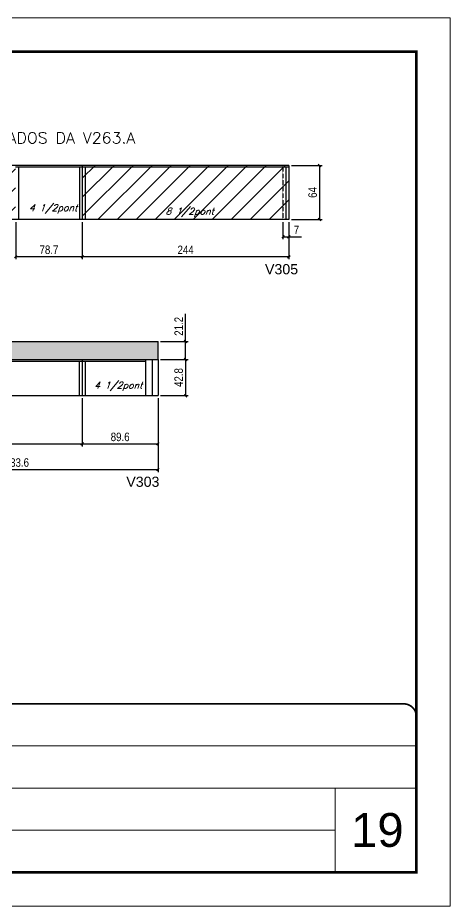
# Model space of a CAD drawing. Extents: x 137137 to 143418, y 10464 to 34486.
# Drawn here: x 141295 to 141806, y 28841 to 29891 of the extents above; entities that cross this region are included whole.
import ezdxf

# ---------------------------------------------------------------- set-up
doc = ezdxf.new("R2010")
doc.units = 0
for name, pattern in [('CONTINUO', [0]), ('DASHED', [0.75, 0.5, -0.25]), ('HIDDEN', [0.375, 0.25, -0.125])]:
    doc.linetypes.add(name, pattern=pattern)
for name, color, linetype in [('5', 5, 'Continuous'), ('COTA', 241, 'Continuous'), ('Painéis', 200, 'Continuous'), ('Reaproveitamento', 251, 'Continuous'), ('SARR_2.2x7', 40, 'Continuous'), ('SARR_3.5x7', 81, 'Continuous'), ('texto', 7, 'Continuous')]:
    doc.layers.add(name, color=color, linetype=linetype)
for name, color, linetype, lineweight in [('CARIMBO', 255, 'Continuous', 9), ('Folhas', 255, 'Continuous', 9), ('SARRAFO DE PRESSAO', 251, 'DASHED', 9), ('Texto Seção', 7, 'Continuous', 15)]:
    doc.layers.add(name, color=color, linetype=linetype, lineweight=lineweight)
doc.styles.add('ARIAL', font='arial.ttf')
doc.styles.add('COTA TECNICA', font='techl___.ttf', dxfattribs={"height": 10})
doc.styles.add('REGUA-120', font='ROMANS.shx', dxfattribs={"height": 15})
doc.styles.add('Romans', font='romans.shx')
doc.styles.get("Standard").update_dxf_attribs({"font": 'arial.ttf'})
doc.dimstyles.new('PAINEL', dxfattribs={"dimtxt": 10, "dimasz": 3, "dimexe": 3, "dimexo": 3, "dimgap": 3, "dimtad": 1, "dimdec": 1, "dimzin": 12, "dimdsep": 46, "dimtxsty": 'COTA TECNICA', "dimblk1": 'OBLIQUE', "dimblk2": 'OBLIQUE', "dimsah": 1, "dimcen": 0.9, "dimclrd": 4, "dimclre": 4, "dimclrt": 240, "dimadec": 1, "dimazin": 3, "dimtfac": 1, "dimtdec": 1, "dimtmove": 0, "dimatfit": 3, "dimfxl": 1, "dimtolj": 1, "dimtzin": 12, "dimarcsym": 0})

# ---------------------------------------------------------------- blocks, each defined once
blk = doc.blocks.new('9999999999')
at = {"color": 30, "linetype": 'CONTINUO'}
for p, q in [((98564.6, 34379.6), (99584, 34379.6)), ((98564.6, 34329.8), (99488, 34329.8)), ((99584, 34329.8), (99488, 34329.8)), ((99488, 34329.8), (99488, 34230.2)), ((98564.6, 34280), (99488, 34280))]:
    blk.add_line(p, q, dxfattribs=at)
at = {"color": 30, "linetype": 'CONTINUO', "const_width": 2}
blk.add_lwpolyline([(99584, 34230.2), (99584, 34414.4, 0.414214), (99569, 34429.4), (98229, 34429.4, 0.414214), (98214, 34414.4), (98214, 34245.2, 0.414214), (98229, 34230.2), (99584, 34230.2)], format="xyb", dxfattribs=at)
at = {"layer": 'Folhas'}
blk.add_lwpolyline([(98139, 34190.2), (99624, 34190.2), (99624, 35240.2), (98139, 35240.2)], close=True, dxfattribs=at)
at = {"layer": 'Folhas', "color": 30, "const_width": 3}
blk.add_lwpolyline([(98214, 34230.2), (99584, 34230.2), (99584, 35200.2), (98214, 35200.2)], close=True, dxfattribs=at)
blk = doc.blocks.new('_Oblique')
at = {"color": 0, "linetype": 'ByBlock', "lineweight": -2}
blk.add_line((-0.5, -0.5), (0.5, 0.5), dxfattribs=at)
blk = doc.blocks.new('*D472')
at = {"layer": 'COTA', "color": 4, "lineweight": -2, "ltscale": 25, "transparency": 16777216}
for p, q in [((141371.3, 29650), (141371.3, 29606.2)), ((141615.3, 29650), (141615.3, 29606.2)), ((141371.3, 29609.2), (141615.3, 29609.2))]:
    blk.add_line(p, q, dxfattribs=at)
at = {"layer": 'Defpoints', "color": 0, "ltscale": 25, "transparency": 16777216}
for p in [(141371.3, 29653), (141615.3, 29653), (141615.3, 29609.2)]:
    blk.add_point(p, dxfattribs=at)
at = {"layer": 'COTA', "color": 4, "lineweight": -2, "ltscale": 25, "transparency": 16777216, "xscale": 3, "yscale": 3, "zscale": 3, "rotation": 180}
blk.add_blockref('_Oblique', (141371.3, 29609.2), dxfattribs=at)
at = {"layer": 'COTA', "color": 4, "lineweight": -2, "ltscale": 25, "transparency": 16777216, "xscale": 3, "yscale": 3, "zscale": 3}
blk.add_blockref('_Oblique', (141615.3, 29609.2), dxfattribs=at)
at = {"layer": 'COTA', "color": 240, "ltscale": 25, "transparency": 16777216, "insert": (141493.3, 29617.2), "char_height": 10, "attachment_point": 5, "style": 'COTA TECNICA'}
blk.add_mtext('\\A1;244', dxfattribs=at)
blk = doc.blocks.new('*D473')
at = {"layer": 'COTA', "color": 4, "lineweight": -2, "ltscale": 25, "transparency": 16777216}
for p, q in [((141292.6, 29650), (141292.6, 29606.2)), ((141371.3, 29650), (141371.3, 29606.2)), ((141292.6, 29609.2), (141371.3, 29609.2))]:
    blk.add_line(p, q, dxfattribs=at)
at = {"layer": 'Defpoints', "color": 0, "ltscale": 25, "transparency": 16777216}
for p in [(141292.6, 29653), (141371.3, 29653), (141371.3, 29609.2)]:
    blk.add_point(p, dxfattribs=at)
at = {"layer": 'COTA', "color": 4, "lineweight": -2, "ltscale": 25, "transparency": 16777216, "xscale": 3, "yscale": 3, "zscale": 3, "rotation": 180}
blk.add_blockref('_Oblique', (141292.6, 29609.2), dxfattribs=at)
at = {"layer": 'COTA', "color": 4, "lineweight": -2, "ltscale": 25, "transparency": 16777216, "xscale": 3, "yscale": 3, "zscale": 3}
blk.add_blockref('_Oblique', (141371.3, 29609.2), dxfattribs=at)
at = {"layer": 'COTA', "color": 240, "ltscale": 25, "transparency": 16777216, "insert": (141331.9, 29617.3), "char_height": 10, "attachment_point": 5, "style": 'COTA TECNICA'}
blk.add_mtext('\\A1;78.7', dxfattribs=at)
blk = doc.blocks.new('*D474')
at = {"layer": 'COTA', "color": 4, "lineweight": -2, "ltscale": 25, "transparency": 16777216}
for p, q in [((141618.3, 29717), (141654.4, 29717)), ((141651.4, 29717), (141651.4, 29653)), ((141618.3, 29653), (141654.4, 29653))]:
    blk.add_line(p, q, dxfattribs=at)
at = {"layer": 'Defpoints', "color": 0, "ltscale": 25, "transparency": 16777216}
for p in [(141615.3, 29717), (141615.3, 29653), (141651.4, 29653)]:
    blk.add_point(p, dxfattribs=at)
at = {"layer": 'COTA', "color": 4, "lineweight": -2, "ltscale": 25, "transparency": 16777216, "xscale": 3, "yscale": 3, "zscale": 3}
for p, rotation in [((141651.4, 29717), 90), ((141651.4, 29653), 270)]:
    blk.add_blockref('_Oblique', p, dxfattribs=dict(at, rotation=rotation))
at = {"layer": 'COTA', "color": 240, "ltscale": 25, "transparency": 16777216, "insert": (141643.3, 29685), "char_height": 10, "attachment_point": 5, "rotation": 90, "style": 'COTA TECNICA'}
blk.add_mtext('\\A1;64', dxfattribs=at)
blk = doc.blocks.new('*D476')
at = {"layer": 'COTA', "color": 4, "lineweight": -2, "ltscale": 25, "transparency": 16777216}
for p, q in [((141608.3, 29650), (141608.3, 29629.7)), ((141615.3, 29650), (141615.3, 29629.7)), ((141608.3, 29632.7), (141615.3, 29632.7)), ((141615.3, 29632.7), (141630, 29632.7))]:
    blk.add_line(p, q, dxfattribs=at)
at = {"layer": 'Defpoints', "color": 0, "ltscale": 25, "transparency": 16777216}
for p in [(141608.3, 29653), (141615.3, 29653), (141615.3, 29632.7)]:
    blk.add_point(p, dxfattribs=at)
at = {"layer": 'COTA', "color": 4, "lineweight": -2, "ltscale": 25, "transparency": 16777216, "xscale": 3, "yscale": 3, "zscale": 3, "rotation": 180}
blk.add_blockref('_Oblique', (141608.3, 29632.7), dxfattribs=at)
at = {"layer": 'COTA', "color": 4, "lineweight": -2, "ltscale": 25, "transparency": 16777216, "xscale": 3, "yscale": 3, "zscale": 3}
blk.add_blockref('_Oblique', (141615.3, 29632.7), dxfattribs=at)
at = {"layer": 'COTA', "color": 240, "ltscale": 25, "transparency": 16777216, "insert": (141624.2, 29640.8), "char_height": 10, "attachment_point": 5, "style": 'COTA TECNICA'}
blk.add_mtext('\\A1;7', dxfattribs=at)
blk = doc.blocks.new('*D480')
at = {"layer": 'COTA', "color": 4, "lineweight": -2, "ltscale": 25, "transparency": 16777216}
for p, q in [((141127.2, 29441.9), (141127.2, 29384.9)), ((141371.2, 29441.9), (141371.2, 29384.9)), ((141127.2, 29387.9), (141371.2, 29387.9))]:
    blk.add_line(p, q, dxfattribs=at)
at = {"layer": 'Defpoints', "color": 0, "ltscale": 25, "transparency": 16777216}
for p in [(141127.2, 29444.9), (141371.2, 29444.9), (141371.2, 29387.9)]:
    blk.add_point(p, dxfattribs=at)
at = {"layer": 'COTA', "color": 4, "lineweight": -2, "ltscale": 25, "transparency": 16777216, "xscale": 3, "yscale": 3, "zscale": 3, "rotation": 180}
blk.add_blockref('_Oblique', (141127.2, 29387.9), dxfattribs=at)
at = {"layer": 'COTA', "color": 4, "lineweight": -2, "ltscale": 25, "transparency": 16777216, "xscale": 3, "yscale": 3, "zscale": 3}
blk.add_blockref('_Oblique', (141371.2, 29387.9), dxfattribs=at)
at = {"layer": 'COTA', "color": 240, "ltscale": 25, "transparency": 16777216, "insert": (141249.2, 29396), "char_height": 10, "attachment_point": 5, "style": 'COTA TECNICA'}
blk.add_mtext('\\A1;244', dxfattribs=at)
blk = doc.blocks.new('*D481')
at = {"layer": 'COTA', "color": 4, "lineweight": -2, "ltscale": 25, "transparency": 16777216}
for p, q in [((141371.2, 29441.9), (141371.2, 29384.9)), ((141460.7, 29441.9), (141460.7, 29384.9)), ((141371.2, 29387.9), (141460.7, 29387.9))]:
    blk.add_line(p, q, dxfattribs=at)
at = {"layer": 'Defpoints', "color": 0, "ltscale": 25, "transparency": 16777216}
for p in [(141371.2, 29444.9), (141460.7, 29444.9), (141460.7, 29387.9)]:
    blk.add_point(p, dxfattribs=at)
at = {"layer": 'COTA', "color": 4, "lineweight": -2, "ltscale": 25, "transparency": 16777216, "xscale": 3, "yscale": 3, "zscale": 3, "rotation": 180}
blk.add_blockref('_Oblique', (141371.2, 29387.9), dxfattribs=at)
at = {"layer": 'COTA', "color": 4, "lineweight": -2, "ltscale": 25, "transparency": 16777216, "xscale": 3, "yscale": 3, "zscale": 3}
blk.add_blockref('_Oblique', (141460.7, 29387.9), dxfattribs=at)
at = {"layer": 'COTA', "color": 240, "ltscale": 25, "transparency": 16777216, "insert": (141416, 29396.1), "char_height": 10, "attachment_point": 5, "style": 'COTA TECNICA'}
blk.add_mtext('\\A1;89.6', dxfattribs=at)
blk = doc.blocks.new('*D486')
at = {"layer": 'COTA', "color": 4, "lineweight": -2, "ltscale": 25, "transparency": 16777216}
for p, q in [((141463.7, 29487.7), (141496.2, 29487.7)), ((141493.2, 29487.7), (141493.2, 29444.9)), ((141463.7, 29444.9), (141496.2, 29444.9))]:
    blk.add_line(p, q, dxfattribs=at)
at = {"layer": 'Defpoints', "color": 0, "ltscale": 25, "transparency": 16777216}
for p in [(141460.7, 29487.7), (141460.7, 29444.9), (141493.2, 29444.9)]:
    blk.add_point(p, dxfattribs=at)
at = {"layer": 'COTA', "color": 4, "lineweight": -2, "ltscale": 25, "transparency": 16777216, "xscale": 3, "yscale": 3, "zscale": 3}
for p, rotation in [((141493.2, 29487.7), 90), ((141493.2, 29444.9), 270)]:
    blk.add_blockref('_Oblique', p, dxfattribs=dict(at, rotation=rotation))
at = {"layer": 'COTA', "color": 240, "ltscale": 25, "transparency": 16777216, "insert": (141485.1, 29466.3), "char_height": 10, "attachment_point": 5, "rotation": 90, "style": 'COTA TECNICA'}
blk.add_mtext('\\A1;42.8', dxfattribs=at)
blk = doc.blocks.new('*D487')
at = {"layer": 'COTA', "color": 4, "lineweight": -2, "ltscale": 25, "transparency": 16777216}
for p, q in [((141493.2, 29508.9), (141493.2, 29541.6)), ((141463.7, 29508.9), (141496.2, 29508.9)), ((141493.2, 29487.7), (141493.2, 29508.9)), ((141463.7, 29487.7), (141496.2, 29487.7))]:
    blk.add_line(p, q, dxfattribs=at)
at = {"layer": 'Defpoints', "color": 0, "ltscale": 25, "transparency": 16777216}
for p in [(141460.7, 29508.9), (141493.2, 29508.9), (141460.7, 29487.7)]:
    blk.add_point(p, dxfattribs=at)
at = {"layer": 'COTA', "color": 4, "lineweight": -2, "ltscale": 25, "transparency": 16777216, "xscale": 3, "yscale": 3, "zscale": 3}
for p, rotation in [((141493.2, 29508.9), 90), ((141493.2, 29487.7), 270)]:
    blk.add_blockref('_Oblique', p, dxfattribs=dict(at, rotation=rotation))
at = {"layer": 'COTA', "color": 240, "ltscale": 25, "transparency": 16777216, "insert": (141485.1, 29526.8), "char_height": 10, "attachment_point": 5, "rotation": 90, "style": 'COTA TECNICA'}
blk.add_mtext('\\A1;21.2', dxfattribs=at)
blk = doc.blocks.new('*D1889')
at = {"layer": 'COTA', "color": 4, "lineweight": -2, "ltscale": 25, "transparency": 16777216}
for p, q in [((141127.2, 29441.9), (141127.2, 29354.6)), ((141460.7, 29441.9), (141460.7, 29354.6)), ((141127.2, 29357.6), (141460.7, 29357.6))]:
    blk.add_line(p, q, dxfattribs=at)
at = {"layer": 'Defpoints', "color": 0, "ltscale": 25, "transparency": 16777216}
for p in [(141127.2, 29444.9), (141460.7, 29444.9), (141460.7, 29357.6)]:
    blk.add_point(p, dxfattribs=at)
at = {"layer": 'COTA', "color": 4, "lineweight": -2, "ltscale": 25, "transparency": 16777216, "xscale": 3, "yscale": 3, "zscale": 3, "rotation": 180}
blk.add_blockref('_Oblique', (141127.2, 29357.6), dxfattribs=at)
at = {"layer": 'COTA', "color": 4, "lineweight": -2, "ltscale": 25, "transparency": 16777216, "xscale": 3, "yscale": 3, "zscale": 3}
blk.add_blockref('_Oblique', (141460.7, 29357.6), dxfattribs=at)
at = {"layer": 'COTA', "color": 240, "ltscale": 25, "transparency": 16777216, "insert": (141294, 29365.8), "char_height": 10, "attachment_point": 5, "style": 'COTA TECNICA'}
blk.add_mtext('\\A1;333.6', dxfattribs=at)

msp = doc.modelspace()

# ---------------------------------------------------------------- hatches: boundary and pattern name
at = {"layer": 'COTA', "linetype": 'ByBlock'}
h = msp.add_hatch(dxfattribs=at)
h.set_pattern_fill('AR-CONC', color=256, scale=0.03)
h.set_pattern_definition([(50, (0, 30.6824), (5.46554007, -0.47817257), [0.5715, -6.2865]), (355, (0, 30.6824), (-1.05730264, 5.73170536), [0.4572, -5.02921753]), (100.4514447, (0.4555, 30.6426), (4.40823741, 5.25353256), [0.48570026, -5.34270734]), (46.1842, (0, 32.2064), (8.13237123, -1.26126984), [0.85725, -9.42975]), (96.6355576, (0.678, 32.101), (7.122124, 7.42278374), [0.7285507, -8.01406824]), (351.184151, (0, 32.2064), (7.122124, 7.42278374), [0.685799, -7.54379196]), (21, (0.762, 31.8254), (4.54843174, -3.06795595), [0.5715, -6.2865]), (326, (0.762, 31.8254), (1.85406085, 5.52563898), [0.4572, -5.0292]), (71.451445, (1.141, 31.57), (6.40249258, 2.45768307), [0.48570026, -5.34269813]), (37.5, (0, 30.6824), (0.092658098, 2.536651166), [0, -4.96824, 0, -5.1054, 0, -5.04825]), (7.5, (0, 30.6824), (2.004589875, 3.005417245), [0, -2.91084, 0, -4.85394, 0, -1.92405]), (327.5, (-1.6993, 30.6824), (4.067717855, -0.17186232), [0, -1.905, 0, -5.9436, 0, -7.8867]), (317.5, (-2.4613, 30.6824), (4.44387544, 0.76279473), [0, -2.4765, 0, -3.94716, 0, -5.6007])])
h.paths.add_polyline_path([(141127.18, 29487.69), (141460.75, 29487.69), (141460.75, 29508.89), (141127.18, 29508.89), (141079.18, 29508.89), (140575.77, 29508.89), (140575.77, 29487.69), (141079.18, 29487.69), (141079.18, 29444.89), (141127.18, 29444.89)])
at = {"layer": 'Reaproveitamento', "linetype": 'ByBlock'}
h = msp.add_hatch(dxfattribs=at)
h.set_pattern_fill('ANSI31', color=256, scale=5)
h.paths.add_polyline_path([(141292.59, 29652.98), (141292.59, 29716.98), (141048.59, 29716.98), (141048.59, 29652.98)])
h.paths.add_polyline_path([(141048.59, 29652.98), (141048.59, 29716.98), (140804.59, 29716.98), (140804.59, 29652.98)])
h.paths.add_polyline_path([(141615.3, 29652.98), (141615.3, 29716.98), (141371.3, 29716.98), (141371.3, 29652.98)])

# ---------------------------------------------------------------- linework, layer by layer
at = {"layer": 'COTA', "linetype": 'ByBlock'}
for p in [(141127.18, 29508.89), (141460.75, 29487.69)]:
    msp.add_line(p, (141460.75, 29508.89), dxfattribs=at)
at = {"layer": 'Painéis'}
for p, q in [((141615.3, 29716.98), (140804.59, 29716.98)), ((141615.3, 29652.98), (140804.59, 29652.98)), ((141127.18, 29487.69), (141460.75, 29487.69)), ((141127.18, 29444.89), (141460.75, 29444.89))]:
    msp.add_line(p, q, dxfattribs=at)
at = {"layer": 'Painéis', "ltscale": 25}
for p, q in [((141371.3, 29716.98), (141371.3, 29652.98)), ((141615.3, 29716.98), (141615.3, 29652.98)), ((141371.18, 29487.69), (141371.18, 29444.89)), ((141445.75, 29487.69), (141445.75, 29444.89)), ((141460.75, 29487.69), (141460.75, 29444.89))]:
    msp.add_line(p, q, dxfattribs=at)
at = {"layer": 'SARR_2.2x7', "linetype": 'HIDDEN'}
msp.add_line((141608.3, 29716.98), (141608.3, 29652.98), dxfattribs=at)
at = {"layer": 'SARR_2.2x7', "linetype": 'Continuous'}
for p, q in [((141371.3, 29714.78), (141292.59, 29714.78)), ((141615.3, 29714.78), (141371.3, 29714.78)), ((141142.18, 29485.49), (141371.18, 29485.49)), ((141371.18, 29485.49), (141445.75, 29485.49)), ((141453.75, 29487.69), (141453.75, 29444.89))]:
    msp.add_line(p, q, dxfattribs=at)
at = {"layer": 'SARR_3.5x7'}
for p, q in [((141615.3, 29716.98), (141615.3, 29652.98)), ((141296.09, 29714.78), (141296.09, 29652.98)), ((141367.8, 29714.78), (141367.8, 29652.98)), ((141374.8, 29714.78), (141374.8, 29652.98)), ((141611.8, 29714.78), (141611.8, 29652.98)), ((141367.68, 29485.49), (141367.68, 29444.89)), ((141374.68, 29485.49), (141374.68, 29444.89))]:
    msp.add_line(p, q, dxfattribs=at)

# ---------------------------------------------------------------- block references
at = {"layer": 'SARRAFO DE PRESSAO', "color": 6, "linetype": 'ByBlock'}
msp.add_blockref('9999999999', (42181.81, -5348.73), dxfattribs=at)

# ---------------------------------------------------------------- texts
at = {"layer": '5', "linetype": 'Continuous'}
for s, p in [('V305', (141587.03, 29588.33)), ('V303', (141423.24, 29337.13))]:
    msp.add_text(s, height=12, rotation=0.00004, dxfattribs=at).set_placement(p)
at = {"layer": 'CARIMBO', "style": 'ARIAL'}
msp.add_text('19', height=40, dxfattribs=at).set_placement((141688.65, 28911.62))
at = {"layer": 'texto', "color": 2, "char_height": 8, "attachment_point": 5, "style": 'Romans'}
for s, insert in [('{\\Q19;\\C256;4 1/2pont}', (141336.93, 29665.62)), ('{\\Q19;\\C256;8 1/2pont}', (141498.2, 29661.54)), ('{\\Q19;\\C256;4 1/2pont}', (141413.78, 29455.86))]:
    msp.add_mtext(s, dxfattribs=dict(at, insert=insert))
at = {"layer": 'Texto Seção', "style": 'REGUA-120', "width": 1.05}
msp.add_text('REAPROVEITAR PAINEIS HACHURADOS DA V263.A', height=13, dxfattribs=at).set_placement((140992.86, 29743.01))

# ---------------------------------------------------------------- dimensions: what is measured, and where the dimension line sits
at = {"layer": 'COTA', "ltscale": 25}
for base, p1, p2, picture, middle in [((141651.37, 29652.98), (141615.3, 29716.98), (141615.3, 29652.98), '*D474', (141643.27, 29684.98)), ((141493.16, 29508.89), (141460.75, 29487.69), (141460.75, 29508.89), '*D487', (141485.1, 29526.75)), ((141493.16, 29444.89), (141460.75, 29487.69), (141460.75, 29444.89), '*D486', (141485.06, 29466.29))]:
    dim = msp.add_linear_dim(base=base, p1=p1, p2=p2, angle=90, dimstyle='PAINEL', dxfattribs=at)
    dim.commit()
    dim.dimension.update_dxf_attribs({"geometry": picture, "text_midpoint": middle})
for base, p1, p2, picture, middle in [((141371.3, 29609.16), (141292.59, 29652.98), (141371.3, 29652.98), '*D473', (141331.95, 29617.26)), ((141615.3, 29632.68), (141608.3, 29652.98), (141615.3, 29652.98), '*D476', (141624.17, 29640.76)), ((141371.18, 29387.95), (141127.18, 29444.89), (141371.18, 29444.89), '*D480', (141249.18, 29396.02)), ((141460.75, 29357.57), (141127.18, 29444.89), (141460.75, 29444.89), '*D1889', (141293.97, 29365.79))]:
    dim = msp.add_linear_dim(base=base, p1=p1, p2=p2, dimstyle='PAINEL', dxfattribs=at)
    dim.commit()
    dim.dimension.update_dxf_attribs({"geometry": picture, "text_midpoint": middle})
for base, p1, p2, picture, middle in [((141615.3, 29609.16), (141371.3, 29652.98), (141615.3, 29652.98), '*D472', (141493.3, 29617.23)), ((141460.75, 29387.95), (141371.18, 29444.89), (141460.75, 29444.89), '*D481', (141415.97, 29396.08))]:
    dim = msp.add_linear_dim(base=base, p1=p1, p2=p2, dimstyle='PAINEL', override={"dimtmove": 1}, dxfattribs=at)
    dim.commit()
    dim.dimension.update_dxf_attribs({"geometry": picture, "text_midpoint": middle})

doc.saveas('drawing.dxf')
